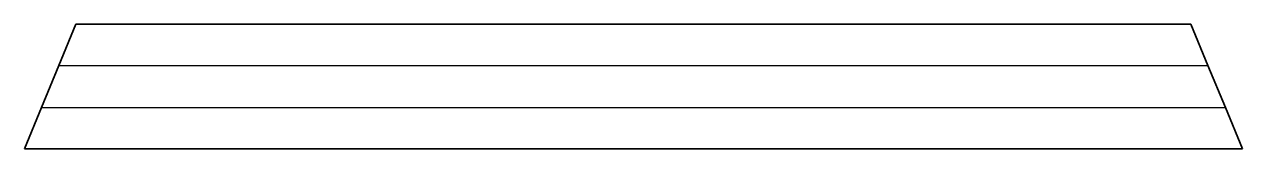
# Model space of a CAD drawing. Header units: inches. Extents: x 0 to 196, y 0 to 20.
import ezdxf

# ---------------------------------------------------------------- set-up
doc = ezdxf.new("R2010")
doc.units = ezdxf.units.IN
doc.header["$MEASUREMENT"] = 0
doc.layers.add('SIMUMAK Visible (ISO)', color=7, linetype='Continuous', lineweight=35)
doc.layers.add('SIMUMAK Visible Narrow (ISO)', color=7, linetype='Continuous', lineweight=25)

# ---------------------------------------------------------------- blocks, each defined once
blk = doc.blocks.new('DIN 40 x 20 x 3 00000002_Sheet_4_2472B 40x20x3mm')
at = {"layer": 'SIMUMAK Visible (ISO)'}
for p, q in [((-92.2, 3.4), (-89.47, 10)), ((-89.47, 10), (89.47, 10)), ((89.47, 10), (92.2, 3.4)), ((-92.2, 3.4), (-95.02, -3.4)), ((95.02, -3.4), (92.2, 3.4)), ((-97.75, -10), (-95.02, -3.4)), ((95.02, -3.4), (97.75, -10)), ((-97.75, -10), (97.75, -10))]:
    blk.add_line(p, q, dxfattribs=at)
at = {"layer": 'SIMUMAK Visible Narrow (ISO)'}
for p, q in [((-92.2, 3.4), (92.2, 3.4)), ((-95.02, -3.4), (95.02, -3.4))]:
    blk.add_line(p, q, dxfattribs=at)

msp = doc.modelspace()

# ---------------------------------------------------------------- block references
msp.add_blockref('DIN 40 x 20 x 3 00000002_Sheet_4_2472B 40x20x3mm', (97.75, 10))

doc.saveas('drawing.dxf')
